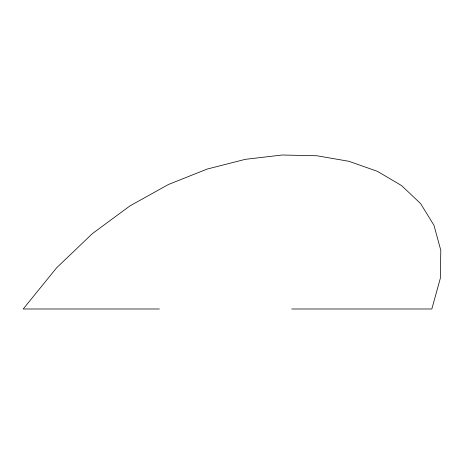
<?xml version="1.0" encoding="UTF-8"?>
<svg xmlns="http://www.w3.org/2000/svg" width="464" height="464" viewBox="0 0 464 464"><rect width="100%" height="100%" fill="white"/><g stroke="black" fill="none" stroke-linecap="round" stroke-linejoin="round"><path stroke-width="0.7" d="M159.407 308.989L23.2 308.989L56.596 267.838L92.435 233.572L129.972 205.888L168.449 184.486L207.135 169.076L245.27 159.349L282.106 155.011L316.895 155.759L348.893 161.292L377.354 171.32L401.517 185.536L420.651 203.644L433.991 225.342L440.8 250.334L440.324 278.313L431.822 308.989L291.757 308.989"/></g></svg>
